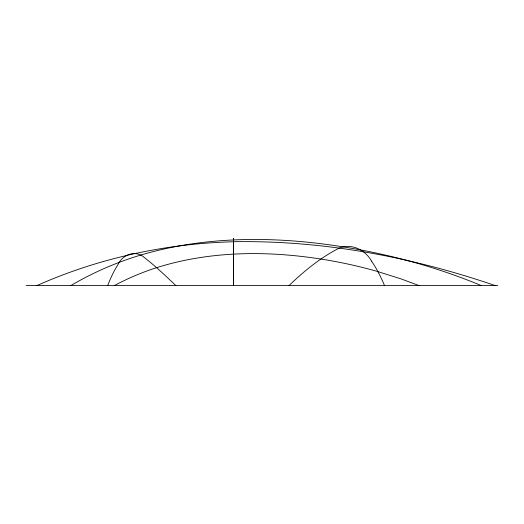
<?xml version="1.0" encoding="UTF-8"?>
<svg xmlns="http://www.w3.org/2000/svg" width="524" height="524" viewBox="0 0 524 524"><rect width="100%" height="100%" fill="white"/><g stroke="black" fill="none" stroke-linecap="round" stroke-linejoin="round"><path stroke-width="0.79" d="M233.573 244.033L233.573 285.58L233.573 238.446L233.573 238.774M289.006 285.58C303.35 271.753 319.024 258.876 336.631 249.437C349.279 242.023 364.809 249.064 371.568 261.096M233.573 241.715C322.463 240.202 411.274 256.76 495.193 285.58M26.2 285.58L497.8 285.58M377.437 271.458L401.502 279.056L419.01 285.58M481.281 285.58C451.216 273.056 420.065 263.212 388.363 255.771A648.437 648.43 0 0 0 343.77 246.974C276.43 236.121 206.161 235.564 140.327 255.181A319.365 319.365 0 0 0 70.799 285.587M175.887 285.58C165.669 275.945 155.497 266.146 144.375 257.553C135.703 249.634 122.655 254.389 118.083 264.463A754.822 89.912 90 0 0 107.662 285.626M114.311 285.587A255.312 255.312 0 0 1 156.48 267.705C209.495 250.97 266.454 250.531 321.016 259.066A474.639 474.639 0 0 1 377.444 271.445M126.441 255.483A531.028 531.028 0 0 1 233.573 241.761M371.562 261.247A582.328 97.051 -89.9 0 1 384.662 285.868M36.955 285.547A499.739 499.739 0 0 1 126.461 255.555"/></g></svg>
